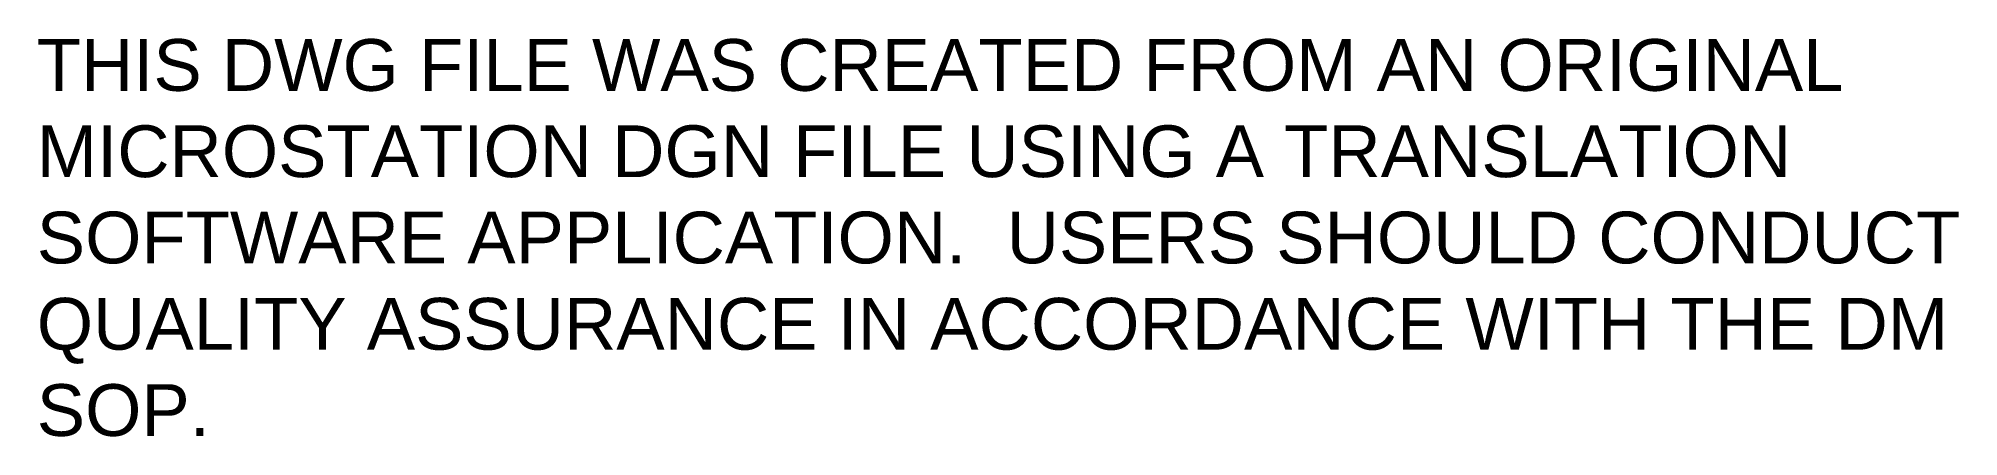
# Paper-space layout 'Layout1' of a CAD drawing. Header units: inches. Extents: x 0 to 37.1, y 0 to 7.7.
import ezdxf

# ---------------------------------------------------------------- set-up
doc = ezdxf.new("R2010")
doc.units = ezdxf.units.IN
doc.header["$MEASUREMENT"] = 0
doc.layers.get('0').update_dxf_attribs({"lineweight": 15})
doc.styles.get("Standard").update_dxf_attribs({"font": 'txt.shx'})

psp = doc.layouts.get("Layout1")

# ---------------------------------------------------------------- texts
at = {"color": 1, "linetype": 'Continuous', "insert": (0, 0), "char_height": 1, "width": 37, "attachment_point": 7}
psp.add_mtext('{\\fArial|b0|i0|c0|p34;THIS DWG FILE WAS CREATED FROM AN ORIGINAL MICROSTATION DGN FILE USING A TRANSLATION SOFTWARE APPLICATION.  USERS SHOULD CONDUCT QUALITY ASSURANCE IN ACCORDANCE WITH THE DM SOP.}', dxfattribs=at)

doc.saveas('drawing.dxf')
